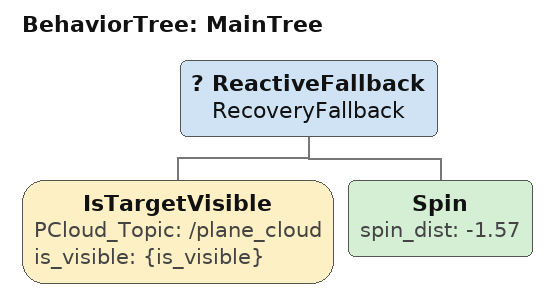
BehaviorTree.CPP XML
<root main_tree_to_execute="MainTree">
  <BehaviorTree ID="MainTree">
          <ReactiveFallback name="RecoveryFallback">
            <IsTargetVisible
              PCloud_Topic="/plane_cloud"
              is_visible="{is_visible}"/>
            <Spin spin_dist="-1.57"/>
          </ReactiveFallback>
  </BehaviorTree>
</root>
